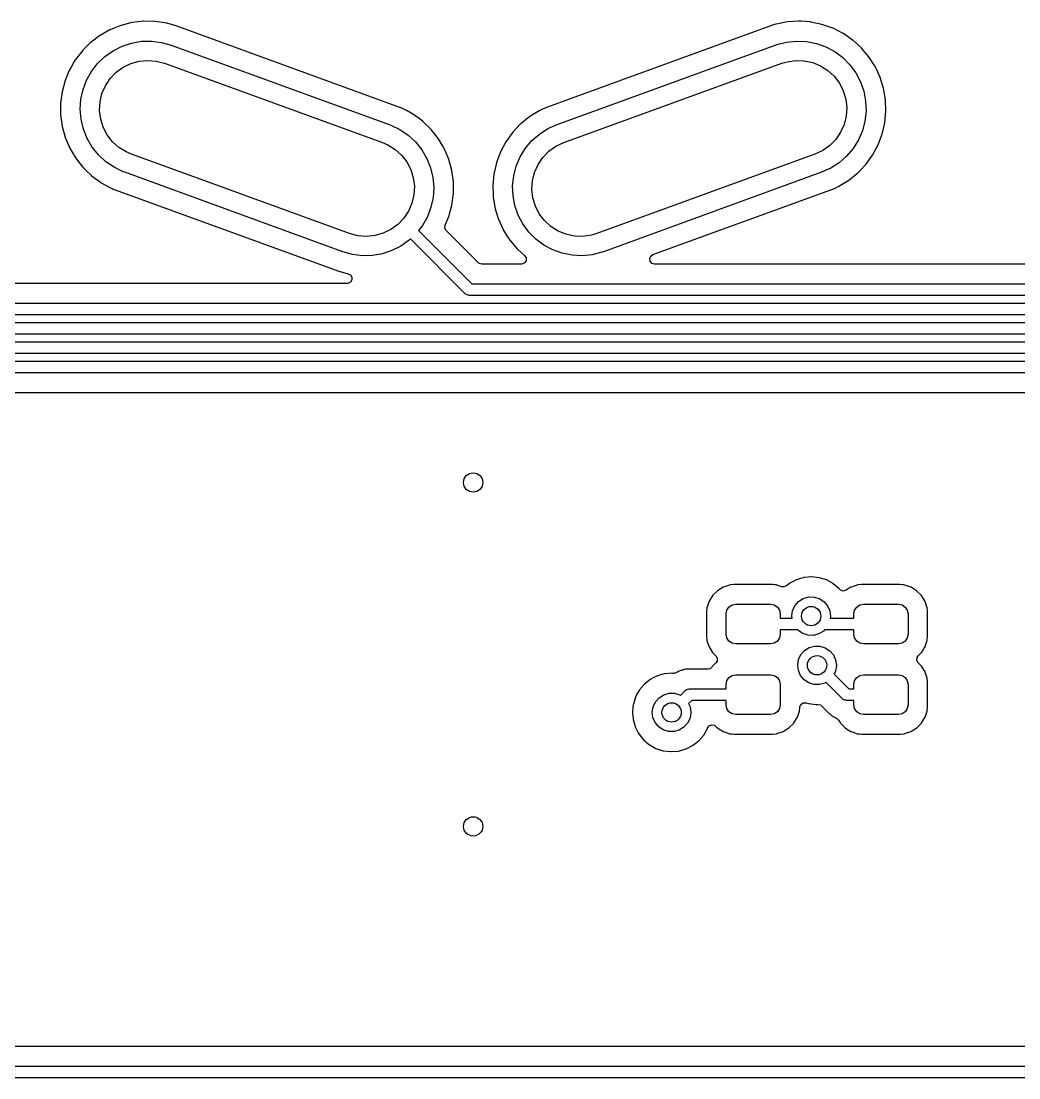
# Model space of a CAD drawing. Extents: x 14 to 417, y -165 to -100.
# Drawn here: x 115.32 to 141.11, y -162.71 to -135.39 of the extents above; entities that cross this region are included whole.
import ezdxf

# ---------------------------------------------------------------- set-up
doc = ezdxf.new("R2010")
doc.units = 0
doc.layers.add('BLACK', color=7, linetype='CONTINUOUS')

msp = doc.modelspace()

# ---------------------------------------------------------------- linework, layer by layer
at = {"layer": 'BLACK', "linetype": 'CONTINUOUS'}
for p, q in [((118.18, -135.433), (117.898, -135.504)), ((118.184, -135.432), (118.18, -135.433)), ((118.18, -135.433), (118.18, -135.433)), ((118.188, -135.431), (118.184, -135.432)), ((118.478, -135.398), (118.188, -135.431)), ((118.482, -135.397), (118.478, -135.398)), ((118.478, -135.398), (118.478, -135.398)), ((118.487, -135.397), (118.482, -135.397)), ((118.778, -135.402), (118.487, -135.397)), ((118.782, -135.402), (118.778, -135.402)), ((119.079, -135.447), (118.782, -135.402)), ((119.083, -135.448), (119.079, -135.447)), ((119.292, -135.509), (119.083, -135.448)), ((119.083, -135.448), (119.083, -135.448)), ((134.787, -135.483), (134.739, -135.498)), ((134.826, -135.471), (134.787, -135.483)), ((134.829, -135.469), (134.826, -135.471)), ((134.826, -135.471), (134.826, -135.471)), ((135.123, -135.412), (134.829, -135.469)), ((135.423, -135.394), (135.123, -135.412)), ((135.48, -135.399), (135.423, -135.394)), ((135.718, -135.416), (135.48, -135.399)), ((135.722, -135.416), (135.718, -135.416)), ((135.718, -135.416), (135.718, -135.416)), ((135.726, -135.417), (135.722, -135.416)), ((136.012, -135.477), (135.726, -135.417)), ((135.726, -135.417), (135.726, -135.417)), ((136.016, -135.478), (136.012, -135.477)), ((136.012, -135.477), (136.012, -135.477)), ((136.299, -135.577), (136.016, -135.478)), ((117.611, -135.619), (117.357, -135.762)), ((117.615, -135.617), (117.611, -135.619)), ((117.611, -135.619), (117.611, -135.619)), ((117.619, -135.615), (117.615, -135.617)), ((117.72, -135.575), (117.619, -135.615)), ((117.619, -135.615), (117.619, -135.615)), ((117.893, -135.505), (117.72, -135.575)), ((117.897, -135.504), (117.893, -135.505)), ((117.898, -135.504), (117.897, -135.504)), ((119.294, -135.51), (119.292, -135.509)), ((119.296, -135.51), (119.294, -135.51)), ((125.107, -137.625), (119.296, -135.51)), ((119.296, -135.51), (119.296, -135.51)), ((134.738, -135.498), (129.536, -137.392)), ((134.739, -135.498), (134.738, -135.498)), ((134.738, -135.498), (134.738, -135.498)), ((136.303, -135.579), (136.299, -135.577)), ((136.562, -135.712), (136.303, -135.579)), ((136.303, -135.579), (136.303, -135.579)), ((136.566, -135.714), (136.562, -135.712)), ((136.57, -135.716), (136.566, -135.714)), ((136.81, -135.882), (136.57, -135.716)), ((136.57, -135.716), (136.57, -135.716)), ((117.111, -135.947), (116.917, -136.139)), ((117.114, -135.944), (117.111, -135.947)), ((117.111, -135.947), (117.111, -135.947)), ((117.353, -135.764), (117.114, -135.944)), ((117.357, -135.762), (117.353, -135.764)), ((117.923, -136.041), (118.17, -135.96)), ((118.17, -135.96), (118.425, -135.916)), ((118.425, -135.916), (118.685, -135.91)), ((118.685, -135.91), (118.942, -135.943)), ((118.942, -135.943), (119.191, -136.013)), ((119.191, -136.013), (124.83, -138.066)), ((129.17, -138.066), (134.809, -136.013)), ((134.809, -136.013), (134.852, -135.998)), ((134.852, -135.998), (135.103, -135.935)), ((135.103, -135.935), (135.361, -135.909)), ((135.361, -135.909), (135.62, -135.921)), ((135.62, -135.921), (135.875, -135.972)), ((135.875, -135.972), (136.119, -136.059)), ((136.813, -135.884), (136.81, -135.882)), ((136.81, -135.882), (136.81, -135.882)), ((137.035, -136.086), (136.813, -135.884)), ((116.898, -136.158), (116.719, -136.388)), ((116.9, -136.155), (116.898, -136.158)), ((116.898, -136.158), (116.898, -136.158)), ((116.917, -136.139), (116.9, -136.155)), ((117.48, -136.308), (117.692, -136.158)), ((117.692, -136.158), (117.923, -136.041)), ((136.119, -136.059), (136.347, -136.182)), ((136.347, -136.182), (136.555, -136.337)), ((137.038, -136.089), (137.035, -136.086)), ((137.129, -136.196), (137.038, -136.089)), ((137.038, -136.089), (137.038, -136.089)), ((137.229, -136.315), (137.129, -136.196)), ((116.689, -136.439), (116.605, -136.583)), ((116.716, -136.392), (116.689, -136.439)), ((116.719, -136.388), (116.716, -136.392)), ((117.134, -136.692), (117.292, -136.487)), ((117.292, -136.487), (117.48, -136.308)), ((117.949, -136.586), (118.149, -136.489)), ((118.149, -136.489), (118.363, -136.429)), ((118.363, -136.429), (118.584, -136.408)), ((118.584, -136.408), (118.806, -136.426)), ((118.806, -136.426), (119.02, -136.483)), ((119.02, -136.483), (124.659, -138.535)), ((129.341, -138.535), (134.98, -136.483)), ((134.98, -136.483), (135.117, -136.442)), ((135.117, -136.442), (135.337, -136.41)), ((135.337, -136.41), (135.559, -136.417)), ((135.559, -136.417), (135.777, -136.464)), ((135.777, -136.464), (135.982, -136.548)), ((135.982, -136.548), (136.17, -136.668)), ((136.555, -136.337), (136.738, -136.521)), ((136.738, -136.521), (136.891, -136.731)), ((137.231, -136.318), (137.229, -136.315)), ((137.388, -136.564), (137.231, -136.318)), ((137.391, -136.567), (137.388, -136.564)), ((137.388, -136.564), (137.388, -136.564)), ((137.432, -136.655), (137.391, -136.567)), ((116.531, -136.734), (116.45, -136.928)), ((116.564, -136.655), (116.531, -136.734)), ((116.565, -136.651), (116.564, -136.655)), ((116.564, -136.655), (116.564, -136.655)), ((116.605, -136.583), (116.565, -136.651)), ((117.007, -136.918), (117.134, -136.692)), ((117.616, -136.878), (117.77, -136.717)), ((117.77, -136.717), (117.949, -136.586)), ((136.17, -136.668), (136.333, -136.818)), ((136.333, -136.818), (136.467, -136.996)), ((136.891, -136.731), (137.012, -136.96)), ((137.516, -136.836), (137.432, -136.655)), ((137.517, -136.839), (137.516, -136.836)), ((137.516, -136.836), (137.516, -136.836)), ((137.519, -136.843), (137.517, -136.839)), ((137.547, -136.933), (137.519, -136.843)), ((137.519, -136.843), (137.519, -136.843)), ((116.45, -136.928), (116.372, -137.218)), ((116.915, -137.161), (117.007, -136.918)), ((117.405, -137.268), (117.493, -137.063)), ((117.493, -137.063), (117.616, -136.878)), ((136.467, -136.996), (136.568, -137.194)), ((137.012, -136.96), (137.097, -137.205)), ((137.607, -137.126), (137.547, -136.933)), ((137.658, -137.421), (137.607, -137.126)), ((116.372, -137.218), (116.334, -137.516)), ((116.86, -137.414), (116.915, -137.161)), ((117.355, -137.484), (117.405, -137.268)), ((129.536, -137.392), (128.925, -137.614)), ((136.568, -137.194), (136.632, -137.407)), ((137.097, -137.205), (137.146, -137.46)), ((116.334, -137.516), (116.334, -137.614)), ((116.334, -137.614), (116.335, -137.807)), ((116.843, -137.673), (116.86, -137.414)), ((117.344, -137.706), (117.355, -137.484)), ((125.108, -137.626), (125.107, -137.625)), ((125.107, -137.625), (125.107, -137.625)), ((125.109, -137.626), (125.108, -137.626)), ((125.139, -137.639), (125.109, -137.626)), ((125.109, -137.626), (125.109, -137.626)), ((125.195, -137.662), (125.139, -137.639)), ((125.291, -137.715), (125.195, -137.662)), ((128.812, -137.664), (128.72, -137.704)), ((128.923, -137.615), (128.812, -137.664)), ((128.925, -137.614), (128.923, -137.615)), ((128.923, -137.615), (128.923, -137.615)), ((136.632, -137.407), (136.657, -137.627)), ((136.657, -137.627), (136.642, -137.849)), ((137.146, -137.46), (137.156, -137.719)), ((137.67, -137.721), (137.658, -137.421)), ((116.335, -137.807), (116.335, -137.816)), ((116.335, -137.816), (116.376, -138.113)), ((116.864, -137.932), (116.843, -137.673)), ((116.924, -138.184), (116.864, -137.932)), ((117.372, -137.926), (117.344, -137.706)), ((117.439, -138.138), (117.372, -137.926)), ((125.454, -137.805), (125.291, -137.715)), ((125.457, -137.807), (125.454, -137.805)), ((125.454, -137.805), (125.454, -137.805)), ((125.461, -137.81), (125.457, -137.807)), ((125.695, -137.984), (125.461, -137.81)), ((125.461, -137.81), (125.461, -137.81)), ((128.464, -137.86), (128.231, -138.049)), ((128.72, -137.704), (128.464, -137.86)), ((136.642, -137.849), (136.589, -138.065)), ((137.156, -137.719), (137.128, -137.977)), ((137.642, -138.02), (137.67, -137.721)), ((116.376, -138.113), (116.377, -138.117)), ((116.377, -138.117), (116.377, -138.117)), ((116.377, -138.117), (116.454, -138.397)), ((117.02, -138.425), (116.924, -138.184)), ((117.542, -138.335), (117.439, -138.138)), ((124.83, -138.066), (124.872, -138.082)), ((124.872, -138.082), (125.106, -138.195)), ((125.106, -138.195), (125.32, -138.34)), ((125.698, -137.986), (125.695, -137.984)), ((125.695, -137.984), (125.695, -137.984)), ((125.701, -137.989), (125.698, -137.986)), ((125.728, -138.016), (125.701, -137.989)), ((125.701, -137.989), (125.701, -137.989)), ((125.913, -138.195), (125.728, -138.016)), ((125.916, -138.199), (125.913, -138.195)), ((125.984, -138.285), (125.916, -138.199)), ((125.916, -138.199), (125.916, -138.199)), ((128.228, -138.052), (128.028, -138.264)), ((128.231, -138.049), (128.228, -138.052)), ((128.228, -138.052), (128.228, -138.052)), ((128.716, -138.312), (128.934, -138.172)), ((128.934, -138.172), (129.17, -138.066)), ((136.589, -138.065), (136.498, -138.268)), ((137.128, -137.977), (137.062, -138.228)), ((137.574, -138.312), (137.642, -138.02)), ((116.454, -138.397), (116.455, -138.402)), ((116.455, -138.402), (116.457, -138.406)), ((116.457, -138.406), (116.457, -138.406)), ((116.457, -138.406), (116.487, -138.477)), ((116.487, -138.477), (116.573, -138.679)), ((117.151, -138.649), (117.02, -138.425)), ((117.679, -138.51), (117.542, -138.335)), ((125.32, -138.34), (125.511, -138.517)), ((126.099, -138.431), (125.984, -138.285)), ((126.101, -138.435), (126.099, -138.431)), ((126.217, -138.63), (126.101, -138.435)), ((126.101, -138.435), (126.101, -138.435)), ((128.025, -138.267), (127.849, -138.511)), ((128.028, -138.264), (128.025, -138.267)), ((128.353, -138.681), (128.521, -138.483)), ((128.521, -138.483), (128.716, -138.312)), ((136.373, -138.451), (136.217, -138.61)), ((136.498, -138.268), (136.373, -138.451)), ((136.959, -138.466), (136.823, -138.687)), ((137.062, -138.228), (136.959, -138.466)), ((137.47, -138.588), (137.567, -138.332)), ((137.567, -138.332), (137.574, -138.312)), ((116.573, -138.679), (116.575, -138.682)), ((116.575, -138.682), (116.575, -138.682)), ((116.575, -138.682), (116.632, -138.779)), ((117.313, -138.851), (117.151, -138.649)), ((117.844, -138.659), (117.679, -138.51)), ((118.033, -138.776), (117.844, -138.659)), ((124.659, -138.535), (124.791, -138.592)), ((124.791, -138.592), (124.98, -138.709)), ((124.98, -138.709), (125.145, -138.858)), ((125.511, -138.517), (125.673, -138.719)), ((125.673, -138.719), (125.804, -138.943)), ((126.251, -138.689), (126.217, -138.63)), ((126.369, -138.966), (126.251, -138.689)), ((127.849, -138.511), (127.708, -138.775)), ((128.217, -138.902), (128.353, -138.681)), ((128.803, -138.917), (128.959, -138.758)), ((128.959, -138.758), (129.14, -138.63)), ((129.14, -138.63), (129.341, -138.535)), ((136.036, -138.738), (135.835, -138.833)), ((136.217, -138.61), (136.036, -138.738)), ((136.823, -138.687), (136.655, -138.885)), ((137.327, -138.857), (137.468, -138.593)), ((137.468, -138.593), (137.47, -138.588)), ((116.632, -138.779), (116.725, -138.937)), ((116.725, -138.937), (116.771, -138.995)), ((116.771, -138.995), (116.908, -139.169)), ((117.504, -139.028), (117.313, -138.851)), ((117.718, -139.173), (117.504, -139.028)), ((118.165, -138.833), (118.033, -138.776)), ((123.804, -140.885), (118.165, -138.833)), ((125.145, -138.858), (125.282, -139.033)), ((125.282, -139.033), (125.385, -139.23)), ((125.804, -138.943), (125.9, -139.184)), ((126.37, -138.97), (126.369, -138.966)), ((126.447, -139.251), (126.37, -138.97)), ((126.37, -138.97), (126.37, -138.97)), ((127.675, -138.861), (127.602, -139.056)), ((127.706, -138.779), (127.675, -138.861)), ((127.708, -138.775), (127.706, -138.779)), ((127.706, -138.779), (127.706, -138.779)), ((128.114, -139.14), (128.217, -138.902)), ((128.678, -139.1), (128.803, -138.917)), ((135.835, -138.833), (130.196, -140.885)), ((136.655, -138.885), (136.46, -139.056)), ((137.151, -139.101), (137.327, -138.857)), ((116.908, -139.169), (116.908, -139.169)), ((116.908, -139.169), (116.911, -139.173)), ((116.911, -139.173), (116.997, -139.256)), ((116.997, -139.256), (117.123, -139.379)), ((117.952, -139.286), (117.718, -139.173)), ((117.994, -139.302), (117.952, -139.286)), ((123.633, -141.355), (117.994, -139.302)), ((125.385, -139.23), (125.452, -139.442)), ((125.9, -139.184), (125.96, -139.436)), ((126.448, -139.255), (126.447, -139.251)), ((126.447, -139.251), (126.447, -139.251)), ((126.489, -139.552), (126.448, -139.255)), ((127.602, -139.056), (127.534, -139.348)), ((128.048, -139.391), (128.114, -139.14)), ((128.534, -139.519), (128.587, -139.303)), ((128.587, -139.303), (128.678, -139.1)), ((136.006, -139.302), (130.367, -141.355)), ((136.242, -139.196), (136.006, -139.302)), ((136.46, -139.056), (136.242, -139.196)), ((136.945, -139.319), (136.998, -139.263)), ((136.998, -139.263), (137.148, -139.104)), ((137.148, -139.104), (137.151, -139.101)), ((137.148, -139.104), (137.148, -139.104)), ((117.123, -139.379), (117.123, -139.379)), ((117.123, -139.379), (117.126, -139.382)), ((117.126, -139.382), (117.129, -139.384)), ((117.129, -139.384), (117.129, -139.384)), ((117.129, -139.384), (117.363, -139.558)), ((117.363, -139.558), (117.363, -139.558)), ((117.363, -139.558), (117.367, -139.561)), ((117.367, -139.561), (117.37, -139.563)), ((117.37, -139.563), (117.37, -139.563)), ((117.37, -139.563), (117.51, -139.64)), ((125.452, -139.442), (125.48, -139.662)), ((125.96, -139.436), (125.981, -139.695)), ((126.489, -139.556), (126.489, -139.552)), ((126.489, -139.651), (126.489, -139.556)), ((126.489, -139.556), (126.489, -139.556)), ((127.534, -139.348), (127.506, -139.647)), ((128.02, -139.649), (128.048, -139.391)), ((128.519, -139.741), (128.534, -139.519)), ((136.456, -139.664), (136.712, -139.508)), ((136.712, -139.508), (136.945, -139.319)), ((117.51, -139.64), (117.629, -139.706)), ((117.629, -139.706), (117.685, -139.729)), ((117.685, -139.729), (117.715, -139.742)), ((117.715, -139.742), (117.715, -139.742)), ((117.715, -139.742), (117.716, -139.742)), ((117.716, -139.742), (117.717, -139.743)), ((117.717, -139.743), (117.717, -139.743)), ((117.717, -139.743), (123.528, -141.858)), ((125.48, -139.662), (125.469, -139.884)), ((125.981, -139.695), (125.964, -139.954)), ((126.452, -140.15), (126.49, -139.852)), ((126.49, -139.852), (126.489, -139.651)), ((127.506, -139.647), (127.514, -139.848)), ((127.514, -139.848), (127.517, -139.938)), ((128.03, -139.908), (128.02, -139.649)), ((128.544, -139.961), (128.519, -139.741)), ((131.646, -141.43), (136.249, -139.755)), ((136.249, -139.755), (136.251, -139.754)), ((136.249, -139.755), (136.249, -139.755)), ((136.251, -139.754), (136.253, -139.753)), ((136.253, -139.753), (136.393, -139.691)), ((136.253, -139.753), (136.253, -139.753)), ((136.393, -139.691), (136.456, -139.664)), ((125.419, -140.1), (125.331, -140.305)), ((125.469, -139.884), (125.419, -140.1)), ((125.964, -139.954), (125.909, -140.207)), ((127.517, -139.938), (127.518, -139.947)), ((127.518, -139.947), (127.569, -140.242)), ((128.079, -140.163), (128.03, -139.908)), ((128.608, -140.174), (128.544, -139.961)), ((125.331, -140.305), (125.208, -140.49)), ((125.909, -140.207), (125.817, -140.45)), ((126.374, -140.44), (126.452, -140.15)), ((127.569, -140.242), (127.57, -140.246)), ((127.57, -140.246), (127.57, -140.246)), ((127.57, -140.246), (127.657, -140.525)), ((128.164, -140.408), (128.079, -140.163)), ((128.709, -140.372), (128.608, -140.174)), ((128.843, -140.55), (128.709, -140.372)), ((125.054, -140.651), (124.875, -140.782)), ((125.208, -140.49), (125.054, -140.651)), ((125.69, -140.676), (125.589, -140.807)), ((125.817, -140.45), (125.69, -140.676)), ((126.272, -140.743), (126.279, -140.668)), ((126.279, -140.668), (126.374, -140.44)), ((127.657, -140.525), (127.659, -140.529)), ((127.659, -140.529), (127.66, -140.532)), ((127.66, -140.532), (127.66, -140.532)), ((127.66, -140.532), (127.731, -140.685)), ((128.285, -140.637), (128.164, -140.408)), ((128.438, -140.847), (128.285, -140.637)), ((129.006, -140.7), (128.843, -140.55)), ((124.018, -140.942), (123.804, -140.885)), ((124.24, -140.96), (124.018, -140.942)), ((124.461, -140.939), (124.24, -140.96)), ((124.675, -140.879), (124.461, -140.939)), ((124.875, -140.782), (124.675, -140.879)), ((125.589, -140.807), (126.965, -142.183)), ((126.306, -140.805), (126.272, -140.743)), ((127.138, -141.638), (126.306, -140.805)), ((127.731, -140.685), (127.785, -140.801)), ((127.785, -140.801), (127.788, -140.804)), ((127.788, -140.804), (127.788, -140.804)), ((127.788, -140.804), (127.892, -140.967)), ((128.621, -141.031), (128.438, -140.847)), ((129.194, -140.82), (129.006, -140.7)), ((129.399, -140.904), (129.194, -140.82)), ((129.617, -140.951), (129.399, -140.904)), ((130.059, -140.926), (129.839, -140.958)), ((130.196, -140.885), (130.059, -140.926)), ((125.132, -141.21), (124.901, -141.327)), ((125.344, -141.06), (125.132, -141.21)), ((125.382, -141.024), (125.344, -141.06)), ((126.797, -142.439), (125.382, -141.024)), ((127.892, -140.967), (127.947, -141.053)), ((127.947, -141.053), (128.001, -141.117)), ((128.001, -141.117), (128.138, -141.279)), ((128.829, -141.186), (128.621, -141.031)), ((129.057, -141.309), (128.829, -141.186)), ((129.839, -140.958), (129.617, -140.951)), ((123.882, -141.425), (123.633, -141.355)), ((124.139, -141.458), (123.882, -141.425)), ((124.399, -141.452), (124.139, -141.458)), ((124.654, -141.408), (124.399, -141.452)), ((124.901, -141.327), (124.654, -141.408)), ((128.138, -141.279), (128.138, -141.279)), ((128.138, -141.279), (128.141, -141.282)), ((128.141, -141.282), (128.144, -141.285)), ((128.144, -141.285), (128.331, -141.455)), ((128.331, -141.455), (128.368, -141.516)), ((129.301, -141.396), (129.057, -141.309)), ((129.556, -141.447), (129.301, -141.396)), ((129.815, -141.459), (129.556, -141.447)), ((130.073, -141.433), (129.815, -141.459)), ((130.324, -141.37), (130.073, -141.433)), ((130.367, -141.355), (130.324, -141.37)), ((131.565, -141.531), (131.594, -141.466)), ((131.594, -141.466), (131.646, -141.43)), ((127.159, -141.655), (127.138, -141.638)), ((127.228, -141.675), (127.159, -141.655)), ((128.247, -141.675), (127.228, -141.675)), ((128.262, -141.674), (128.247, -141.675)), ((128.327, -141.646), (128.262, -141.674)), ((128.367, -141.587), (128.327, -141.646)), ((128.368, -141.516), (128.367, -141.587)), ((131.575, -141.601), (131.565, -141.531)), ((131.621, -141.655), (131.575, -141.601)), ((131.689, -141.675), (131.621, -141.655)), ((147.711, -141.675), (131.689, -141.675)), ((123.528, -141.858), (123.528, -141.858)), ((123.528, -141.858), (123.53, -141.858)), ((123.53, -141.858), (123.532, -141.859)), ((123.532, -141.859), (123.532, -141.859)), ((123.532, -141.859), (123.741, -141.92)), ((123.741, -141.92), (123.741, -141.92)), ((123.741, -141.92), (123.745, -141.921)), ((123.745, -141.921), (123.749, -141.921)), ((123.749, -141.921), (123.749, -141.921)), ((123.749, -141.921), (123.758, -141.923)), ((123.758, -141.923), (123.763, -141.924)), ((123.763, -141.924), (123.827, -141.953)), ((123.827, -141.953), (123.865, -142.013)), ((123.865, -142.013), (123.865, -142.084)), ((123.744, -142.174), (104.838, -142.174)), ((123.761, -142.173), (123.744, -142.174)), ((123.826, -142.144), (123.761, -142.173)), ((123.865, -142.084), (123.826, -142.144)), ((126.965, -142.183), (167.505, -142.183)), ((126.814, -142.449), (126.797, -142.439)), ((126.828, -142.463), (126.814, -142.449)), ((126.847, -142.468), (126.828, -142.463)), ((126.864, -142.478), (126.847, -142.468)), ((126.884, -142.478), (126.864, -142.478)), ((126.903, -142.483), (126.884, -142.478)), ((167.442, -142.483), (126.903, -142.483)), ((102.001, -142.683), (166.709, -142.683)), ((166.646, -142.983), (101.939, -142.983)), ((76.7192, -143.182), (165.913, -143.182)), ((51.8187, -143.682), (165.142, -143.682)), ((165.851, -143.482), (76.6571, -143.482)), ((26.9182, -144.181), (164.397, -144.181)), ((165.08, -143.982), (51.7566, -143.982)), ((164.335, -144.481), (26.8561, -144.481)), ((26.8931, -144.99), (144.051, -144.99)), ((133.735, -149.959), (133.64, -149.969)), ((133.739, -149.958), (133.735, -149.959)), ((133.735, -149.959), (133.735, -149.959)), ((134.739, -149.958), (133.739, -149.958)), ((134.794, -149.964), (134.739, -149.958)), ((134.837, -149.969), (134.794, -149.964)), ((135.178, -149.93), (135.1, -149.993)), ((135.183, -149.926), (135.178, -149.93)), ((135.178, -149.93), (135.178, -149.93)), ((135.289, -149.871), (135.183, -149.926)), ((135.353, -149.838), (135.289, -149.871)), ((135.358, -149.835), (135.353, -149.838)), ((135.353, -149.838), (135.353, -149.838)), ((135.46, -149.805), (135.358, -149.835)), ((135.542, -149.781), (135.46, -149.805)), ((135.548, -149.779), (135.542, -149.781)), ((135.542, -149.781), (135.542, -149.781)), ((135.554, -149.778), (135.548, -149.779)), ((135.662, -149.769), (135.554, -149.778)), ((135.554, -149.778), (135.554, -149.778)), ((135.745, -149.761), (135.662, -149.769)), ((135.751, -149.762), (135.745, -149.761)), ((135.935, -149.781), (135.751, -149.762)), ((135.751, -149.762), (135.751, -149.762)), ((135.941, -149.782), (135.935, -149.781)), ((135.935, -149.781), (135.935, -149.781)), ((136.13, -149.84), (135.941, -149.782)), ((136.304, -149.934), (136.13, -149.84)), ((136.309, -149.938), (136.304, -149.934)), ((136.452, -150.056), (136.309, -149.938)), ((136.309, -149.938), (136.309, -149.938)), ((137.037, -149.959), (136.942, -149.969)), ((137.041, -149.958), (137.037, -149.959)), ((137.037, -149.959), (137.037, -149.959)), ((138.041, -149.958), (137.041, -149.958)), ((138.096, -149.964), (138.041, -149.958)), ((138.139, -149.969), (138.096, -149.964)), ((133.315, -150.119), (133.19, -150.244)), ((133.465, -150.025), (133.315, -150.119)), ((133.497, -150.015), (133.465, -150.025)), ((133.626, -149.972), (133.497, -150.015)), ((133.633, -149.969), (133.626, -149.972)), ((133.626, -149.972), (133.626, -149.972)), ((133.64, -149.969), (133.633, -149.969)), ((133.64, -149.969), (133.64, -149.969)), ((134.844, -149.969), (134.837, -149.969)), ((134.837, -149.969), (134.837, -149.969)), ((134.85, -149.971), (134.844, -149.969)), ((134.981, -150.015), (134.85, -149.971)), ((134.85, -149.971), (134.85, -149.971)), ((135.034, -150.02), (134.981, -150.015)), ((135.1, -149.993), (135.034, -150.02)), ((136.457, -150.06), (136.452, -150.056)), ((136.461, -150.065), (136.457, -150.06)), ((136.472, -150.079), (136.461, -150.065)), ((136.461, -150.065), (136.461, -150.065)), ((136.5, -150.104), (136.472, -150.079)), ((136.567, -150.125), (136.5, -150.104)), ((136.636, -150.107), (136.567, -150.125)), ((136.639, -150.105), (136.636, -150.107)), ((136.719, -150.055), (136.639, -150.105)), ((136.761, -150.029), (136.719, -150.055)), ((136.767, -150.025), (136.761, -150.029)), ((136.761, -150.029), (136.761, -150.029)), ((136.799, -150.015), (136.767, -150.025)), ((136.928, -149.972), (136.799, -150.015)), ((136.935, -149.969), (136.928, -149.972)), ((136.928, -149.972), (136.928, -149.972)), ((136.942, -149.969), (136.935, -149.969)), ((136.942, -149.969), (136.942, -149.969)), ((138.146, -149.969), (138.139, -149.969)), ((138.139, -149.969), (138.139, -149.969)), ((138.152, -149.971), (138.146, -149.969)), ((138.218, -149.993), (138.152, -149.971)), ((138.152, -149.971), (138.152, -149.971)), ((138.314, -150.025), (138.218, -149.993)), ((138.32, -150.029), (138.314, -150.025)), ((138.453, -150.111), (138.32, -150.029)), ((138.32, -150.029), (138.32, -150.029)), ((138.464, -150.118), (138.453, -150.111)), ((138.589, -150.243), (138.464, -150.118)), ((133.077, -150.454), (133.055, -150.52)), ((133.097, -150.394), (133.077, -150.454)), ((133.112, -150.37), (133.097, -150.394)), ((133.186, -150.25), (133.112, -150.37)), ((133.19, -150.244), (133.186, -150.25)), ((133.186, -150.25), (133.186, -150.25)), ((133.612, -150.54), (133.693, -150.486)), ((133.693, -150.486), (133.789, -150.467)), ((133.789, -150.467), (134.689, -150.467)), ((134.689, -150.467), (134.785, -150.486)), ((134.785, -150.486), (134.866, -150.54)), ((135.259, -150.628), (135.32, -150.5)), ((135.32, -150.5), (135.414, -150.394)), ((135.414, -150.394), (135.533, -150.318)), ((135.533, -150.318), (135.67, -150.279)), ((135.67, -150.279), (135.812, -150.28)), ((135.812, -150.28), (135.947, -150.321)), ((135.947, -150.321), (136.066, -150.398)), ((136.066, -150.398), (136.159, -150.505)), ((136.159, -150.505), (136.218, -150.634)), ((136.914, -150.54), (136.995, -150.486)), ((136.995, -150.486), (137.091, -150.467)), ((137.091, -150.467), (137.991, -150.467)), ((137.991, -150.467), (138.087, -150.486)), ((138.087, -150.486), (138.168, -150.54)), ((138.683, -150.393), (138.589, -150.243)), ((138.685, -150.4), (138.683, -150.393)), ((138.722, -150.51), (138.685, -150.4)), ((138.739, -150.561), (138.722, -150.51)), ((133.041, -150.562), (133.03, -150.667)), ((133.03, -150.667), (133.03, -151.292)), ((133.055, -150.52), (133.041, -150.562)), ((133.539, -150.717), (133.558, -150.621)), ((133.539, -151.242), (133.539, -150.717)), ((133.558, -150.621), (133.612, -150.54)), ((134.866, -150.54), (134.92, -150.621)), ((134.92, -150.621), (134.939, -150.717)), ((134.939, -150.717), (134.939, -150.829)), ((135.238, -150.768), (135.259, -150.628)), ((135.246, -150.829), (135.238, -150.768)), ((136.218, -150.634), (136.238, -150.774)), ((136.238, -150.774), (136.237, -150.787)), ((136.841, -150.717), (136.86, -150.621)), ((136.841, -150.829), (136.841, -150.717)), ((136.86, -150.621), (136.914, -150.54)), ((138.168, -150.54), (138.222, -150.621)), ((138.222, -150.621), (138.241, -150.717)), ((138.241, -150.717), (138.241, -151.242)), ((138.739, -150.568), (138.739, -150.561)), ((138.745, -150.624), (138.739, -150.568)), ((138.739, -150.568), (138.739, -150.568)), ((138.749, -150.667), (138.745, -150.624)), ((138.749, -151.292), (138.749, -150.667)), ((134.939, -150.829), (135.246, -150.829)), ((136.237, -150.787), (136.23, -150.829)), ((136.23, -150.829), (136.841, -150.829)), ((133.03, -151.292), (133.031, -151.296)), ((133.031, -151.296), (133.031, -151.296)), ((133.031, -151.296), (133.039, -151.379)), ((133.558, -151.338), (133.539, -151.242)), ((134.939, -151.242), (134.92, -151.338)), ((135.39, -151.13), (134.939, -151.13)), ((134.939, -151.13), (134.939, -151.242)), ((135.404, -151.147), (135.39, -151.13)), ((135.522, -151.226), (135.404, -151.147)), ((135.658, -151.268), (135.522, -151.226)), ((135.799, -151.271), (135.658, -151.268)), ((135.936, -151.233), (135.799, -151.271)), ((136.057, -151.159), (135.936, -151.233)), ((136.084, -151.13), (136.057, -151.159)), ((136.841, -151.13), (136.084, -151.13)), ((136.841, -151.242), (136.841, -151.13)), ((136.86, -151.338), (136.841, -151.242)), ((138.241, -151.242), (138.222, -151.338)), ((138.739, -151.397), (138.749, -151.292)), ((133.039, -151.379), (133.041, -151.398)), ((133.041, -151.398), (133.044, -151.405)), ((133.044, -151.405), (133.044, -151.405)), ((133.044, -151.405), (133.069, -151.481)), ((133.069, -151.481), (133.097, -151.566)), ((133.097, -151.566), (133.191, -151.716)), ((133.612, -151.419), (133.558, -151.338)), ((133.693, -151.473), (133.612, -151.419)), ((133.789, -151.492), (133.693, -151.473)), ((134.689, -151.492), (133.789, -151.492)), ((134.785, -151.473), (134.689, -151.492)), ((134.866, -151.419), (134.785, -151.473)), ((134.92, -151.338), (134.866, -151.419)), ((135.566, -151.664), (135.686, -151.588)), ((135.686, -151.588), (135.822, -151.549)), ((135.822, -151.549), (135.964, -151.55)), ((135.964, -151.55), (136.1, -151.591)), ((136.1, -151.591), (136.219, -151.668)), ((136.914, -151.419), (136.86, -151.338)), ((136.995, -151.473), (136.914, -151.419)), ((137.091, -151.492), (136.995, -151.473)), ((137.991, -151.492), (137.091, -151.492)), ((138.087, -151.473), (137.991, -151.492)), ((138.168, -151.419), (138.087, -151.473)), ((138.222, -151.338), (138.168, -151.419)), ((138.614, -151.676), (138.679, -151.571)), ((138.679, -151.571), (138.683, -151.565)), ((138.679, -151.571), (138.679, -151.571)), ((138.683, -151.565), (138.713, -151.476)), ((138.713, -151.476), (138.737, -151.403)), ((138.737, -151.403), (138.739, -151.397)), ((138.737, -151.403), (138.737, -151.403)), ((133.191, -151.716), (133.271, -151.797)), ((133.271, -151.797), (133.277, -151.803)), ((133.277, -151.803), (133.311, -151.865)), ((133.311, -151.865), (133.306, -151.936)), ((135.412, -151.898), (135.472, -151.77)), ((135.472, -151.77), (135.566, -151.664)), ((136.219, -151.668), (136.311, -151.775)), ((136.311, -151.775), (136.37, -151.904)), ((138.469, -151.919), (138.474, -151.848)), ((138.474, -151.848), (138.503, -151.803)), ((138.503, -151.803), (138.585, -151.72)), ((138.585, -151.72), (138.59, -151.715)), ((138.59, -151.715), (138.614, -151.676)), ((132.486, -152.149), (132.465, -152.155)), ((132.532, -152.147), (132.486, -152.149)), ((132.544, -152.147), (132.532, -152.147)), ((132.548, -152.146), (132.544, -152.147)), ((132.578, -152.146), (132.548, -152.146)), ((132.582, -152.146), (132.578, -152.146)), ((132.597, -152.145), (132.582, -152.146)), ((132.652, -152.144), (132.597, -152.145)), ((132.66, -152.145), (132.652, -152.144)), ((132.672, -152.146), (132.66, -152.145)), ((132.66, -152.145), (132.66, -152.145)), ((133.072, -152.146), (132.672, -152.146)), ((133.126, -152.134), (133.072, -152.146)), ((133.179, -152.086), (133.126, -152.134)), ((133.19, -152.069), (133.179, -152.086)), ((133.216, -152.042), (133.19, -152.069)), ((133.277, -151.981), (133.216, -152.042)), ((133.306, -151.936), (133.277, -151.981)), ((135.39, -152.038), (135.412, -151.898)), ((135.408, -152.179), (135.39, -152.038)), ((136.39, -152.057), (136.366, -152.196)), ((136.37, -151.904), (136.39, -152.044)), ((136.39, -152.044), (136.39, -152.057)), ((138.503, -151.981), (138.469, -151.919)), ((138.589, -152.068), (138.503, -151.981)), ((138.683, -152.218), (138.589, -152.068)), ((131.576, -152.416), (131.422, -152.54)), ((131.674, -152.365), (131.576, -152.416)), ((131.746, -152.327), (131.674, -152.365)), ((131.751, -152.324), (131.746, -152.327)), ((131.746, -152.327), (131.746, -152.327)), ((131.845, -152.296), (131.751, -152.324)), ((131.935, -152.27), (131.845, -152.296)), ((131.941, -152.268), (131.935, -152.27)), ((131.935, -152.27), (131.935, -152.27)), ((131.947, -152.268), (131.941, -152.268)), ((132.055, -152.258), (131.947, -152.268)), ((131.947, -152.268), (131.947, -152.268)), ((132.138, -152.25), (132.055, -152.258)), ((132.144, -152.251), (132.138, -152.25)), ((132.172, -152.254), (132.144, -152.251)), ((132.144, -152.251), (132.144, -152.251)), ((132.193, -152.254), (132.172, -152.254)), ((132.26, -152.231), (132.193, -152.254)), ((132.264, -152.228), (132.26, -152.231)), ((132.27, -152.223), (132.264, -152.228)), ((132.264, -152.228), (132.264, -152.228)), ((132.29, -152.215), (132.27, -152.223)), ((132.308, -152.206), (132.29, -152.215)), ((132.319, -152.199), (132.308, -152.206)), ((132.326, -152.195), (132.319, -152.199)), ((132.371, -152.182), (132.326, -152.195)), ((132.382, -152.179), (132.371, -152.182)), ((132.417, -152.165), (132.382, -152.179)), ((132.425, -152.162), (132.417, -152.165)), ((132.417, -152.165), (132.417, -152.165)), ((132.433, -152.161), (132.425, -152.162)), ((132.439, -152.16), (132.433, -152.161)), ((132.433, -152.161), (132.433, -152.161)), ((132.446, -152.159), (132.439, -152.16)), ((132.465, -152.155), (132.446, -152.159)), ((133.558, -152.446), (133.612, -152.365)), ((133.612, -152.365), (133.693, -152.311)), ((133.693, -152.311), (133.789, -152.292)), ((133.789, -152.292), (134.689, -152.292)), ((134.689, -152.292), (134.785, -152.311)), ((134.785, -152.311), (134.866, -152.365)), ((134.866, -152.365), (134.92, -152.446)), ((135.466, -152.309), (135.408, -152.179)), ((135.557, -152.417), (135.466, -152.309)), ((135.675, -152.496), (135.557, -152.417)), ((136.366, -152.196), (136.33, -152.272)), ((136.33, -152.272), (136.712, -152.654)), ((136.86, -152.446), (136.914, -152.365)), ((136.914, -152.365), (136.995, -152.311)), ((136.995, -152.311), (137.091, -152.292)), ((137.091, -152.292), (137.991, -152.292)), ((137.991, -152.292), (138.087, -152.311)), ((138.087, -152.311), (138.168, -152.365)), ((138.168, -152.365), (138.222, -152.446)), ((138.685, -152.225), (138.683, -152.218)), ((138.736, -152.378), (138.685, -152.225)), ((138.739, -152.386), (138.736, -152.378)), ((138.739, -152.393), (138.739, -152.386)), ((138.748, -152.477), (138.739, -152.393)), ((138.739, -152.393), (138.739, -152.393)), ((131.292, -152.696), (131.252, -152.769)), ((131.295, -152.691), (131.292, -152.696)), ((131.292, -152.696), (131.292, -152.696)), ((131.422, -152.54), (131.295, -152.691)), ((132.484, -152.698), (132.501, -152.689)), ((132.501, -152.689), (132.515, -152.675)), ((132.515, -152.675), (132.534, -152.669)), ((132.534, -152.669), (132.551, -152.66)), ((132.551, -152.66), (132.571, -152.66)), ((132.571, -152.66), (132.59, -152.654)), ((132.59, -152.654), (133.539, -152.654)), ((133.539, -152.542), (133.558, -152.446)), ((133.539, -152.654), (133.539, -152.542)), ((134.92, -152.446), (134.939, -152.542)), ((134.939, -152.542), (134.939, -153.067)), ((135.81, -152.538), (135.675, -152.496)), ((135.952, -152.541), (135.81, -152.538)), ((136.089, -152.503), (135.952, -152.541)), ((136.118, -152.485), (136.089, -152.503)), ((136.544, -152.911), (136.118, -152.485)), ((136.712, -152.654), (136.841, -152.654)), ((136.841, -152.542), (136.86, -152.446)), ((136.841, -152.654), (136.841, -152.542)), ((138.222, -152.446), (138.241, -152.542)), ((138.241, -152.542), (138.241, -153.067)), ((138.749, -152.492), (138.748, -152.477)), ((138.749, -153.117), (138.749, -152.492)), ((131.198, -152.87), (131.141, -153.047)), ((131.199, -152.864), (131.198, -152.87)), ((131.198, -152.87), (131.198, -152.87)), ((131.252, -152.769), (131.199, -152.864)), ((131.713, -152.989), (131.807, -152.883)), ((131.807, -152.883), (131.927, -152.807)), ((131.927, -152.807), (132.063, -152.768)), ((132.063, -152.768), (132.205, -152.769)), ((132.205, -152.769), (132.341, -152.81)), ((132.341, -152.81), (132.36, -152.822)), ((132.36, -152.822), (132.484, -152.698)), ((132.652, -152.954), (132.571, -153.036)), ((133.539, -152.954), (132.652, -152.954)), ((133.539, -153.067), (133.539, -152.954)), ((136.561, -152.92), (136.544, -152.911)), ((136.575, -152.934), (136.561, -152.92)), ((136.594, -152.94), (136.575, -152.934)), ((136.611, -152.949), (136.594, -152.94)), ((136.631, -152.949), (136.611, -152.949)), ((136.65, -152.954), (136.631, -152.949)), ((136.841, -152.954), (136.65, -152.954)), ((136.841, -153.067), (136.841, -152.954)), ((131.13, -153.139), (131.118, -153.241)), ((131.118, -153.241), (131.118, -153.249)), ((131.14, -153.053), (131.13, -153.139)), ((131.141, -153.047), (131.14, -153.053)), ((131.631, -153.257), (131.653, -153.117)), ((131.653, -153.117), (131.713, -152.989)), ((132.571, -153.036), (132.611, -153.123)), ((132.611, -153.123), (132.631, -153.264)), ((133.558, -153.163), (133.539, -153.067)), ((133.612, -153.244), (133.558, -153.163)), ((134.92, -153.163), (134.866, -153.244)), ((134.939, -153.067), (134.92, -153.163)), ((135.418, -153.28), (135.435, -153.228)), ((135.435, -153.228), (135.437, -153.222)), ((135.435, -153.228), (135.435, -153.228)), ((135.437, -153.222), (135.445, -153.146)), ((135.445, -153.146), (135.447, -153.121)), ((135.447, -153.121), (135.474, -153.056)), ((135.474, -153.056), (135.532, -153.015)), ((135.532, -153.015), (135.603, -153.012)), ((135.603, -153.012), (135.611, -153.014)), ((135.611, -153.014), (135.672, -153.034)), ((135.672, -153.034), (135.869, -153.058)), ((135.869, -153.058), (135.875, -153.057)), ((135.875, -153.057), (135.886, -153.056)), ((135.875, -153.057), (135.875, -153.057)), ((135.886, -153.056), (135.907, -153.055)), ((135.907, -153.055), (135.976, -153.069)), ((135.976, -153.069), (136.006, -153.091)), ((136.006, -153.091), (136.126, -153.212)), ((136.126, -153.212), (136.134, -153.221)), ((136.134, -153.221), (136.139, -153.228)), ((136.139, -153.228), (136.144, -153.233)), ((136.144, -153.233), (136.144, -153.233)), ((136.144, -153.233), (136.19, -153.276)), ((136.86, -153.163), (136.841, -153.067)), ((136.914, -153.244), (136.86, -153.163)), ((138.222, -153.163), (138.168, -153.244)), ((138.241, -153.067), (138.222, -153.163)), ((138.72, -153.28), (138.737, -153.228)), ((138.737, -153.228), (138.739, -153.222)), ((138.737, -153.228), (138.737, -153.228)), ((138.739, -153.222), (138.749, -153.117)), ((131.118, -153.249), (131.121, -153.286)), ((131.121, -153.286), (131.133, -153.428)), ((131.133, -153.428), (131.134, -153.447)), ((131.134, -153.447), (131.15, -153.503)), ((131.15, -153.503), (131.187, -153.63)), ((131.649, -153.398), (131.631, -153.257)), ((131.706, -153.528), (131.649, -153.398)), ((132.607, -153.416), (132.545, -153.543)), ((132.631, -153.276), (132.607, -153.416)), ((132.631, -153.264), (132.631, -153.276)), ((133.693, -153.298), (133.612, -153.244)), ((133.789, -153.317), (133.693, -153.298)), ((134.689, -153.317), (133.789, -153.317)), ((134.785, -153.298), (134.689, -153.317)), ((134.866, -153.244), (134.785, -153.298)), ((135.292, -153.534), (135.377, -153.396)), ((135.377, -153.396), (135.381, -153.39)), ((135.377, -153.396), (135.377, -153.396)), ((135.381, -153.39), (135.418, -153.28)), ((136.19, -153.276), (136.193, -153.279)), ((136.193, -153.279), (136.214, -153.299)), ((136.214, -153.299), (136.217, -153.302)), ((136.217, -153.302), (136.226, -153.31)), ((136.226, -153.31), (136.26, -153.341)), ((136.26, -153.341), (136.267, -153.345)), ((136.267, -153.345), (136.267, -153.345)), ((136.267, -153.345), (136.279, -153.352)), ((136.279, -153.352), (136.295, -153.363)), ((136.295, -153.363), (136.302, -153.368)), ((136.302, -153.368), (136.312, -153.376)), ((136.312, -153.376), (136.32, -153.379)), ((136.32, -153.379), (136.32, -153.379)), ((136.32, -153.379), (136.355, -153.394)), ((136.355, -153.394), (136.365, -153.399)), ((136.365, -153.399), (136.396, -153.416)), ((136.396, -153.416), (136.442, -153.46)), ((136.442, -153.46), (136.484, -153.528)), ((136.995, -153.298), (136.914, -153.244)), ((137.091, -153.317), (136.995, -153.298)), ((137.991, -153.317), (137.091, -153.317)), ((138.087, -153.298), (137.991, -153.317)), ((138.168, -153.244), (138.087, -153.298)), ((138.594, -153.534), (138.679, -153.396)), ((138.679, -153.396), (138.683, -153.39)), ((138.679, -153.396), (138.679, -153.396)), ((138.683, -153.39), (138.72, -153.28)), ((131.187, -153.63), (131.189, -153.637)), ((131.189, -153.637), (131.214, -153.686)), ((131.214, -153.686), (131.266, -153.787)), ((131.266, -153.787), (131.279, -153.813)), ((131.798, -153.636), (131.706, -153.528)), ((131.916, -153.715), (131.798, -153.636)), ((132.051, -153.757), (131.916, -153.715)), ((132.193, -153.76), (132.051, -153.757)), ((132.329, -153.722), (132.193, -153.76)), ((132.45, -153.648), (132.329, -153.722)), ((132.545, -153.543), (132.45, -153.648)), ((132.959, -153.848), (133.057, -153.676)), ((133.057, -153.676), (133.059, -153.668)), ((133.059, -153.668), (133.06, -153.667)), ((133.06, -153.667), (133.061, -153.664)), ((133.061, -153.664), (133.062, -153.665)), ((133.062, -153.665), (133.1, -153.61)), ((133.1, -153.61), (133.165, -153.582)), ((133.165, -153.582), (133.235, -153.595)), ((133.235, -153.595), (133.268, -153.618)), ((133.268, -153.618), (133.291, -153.642)), ((133.291, -153.642), (133.316, -153.666)), ((133.316, -153.666), (133.322, -153.67)), ((133.322, -153.67), (133.322, -153.67)), ((133.322, -153.67), (133.459, -153.755)), ((133.459, -153.755), (133.466, -153.759)), ((133.466, -153.759), (133.546, -153.785)), ((133.546, -153.785), (133.628, -153.813)), ((134.852, -153.812), (134.988, -153.767)), ((134.988, -153.767), (135.013, -153.759)), ((135.013, -153.759), (135.163, -153.665)), ((135.163, -153.665), (135.288, -153.54)), ((135.288, -153.54), (135.292, -153.534)), ((136.484, -153.528), (136.493, -153.541)), ((136.493, -153.541), (136.618, -153.666)), ((136.618, -153.666), (136.624, -153.67)), ((136.624, -153.67), (136.624, -153.67)), ((136.624, -153.67), (136.761, -153.755)), ((136.761, -153.755), (136.768, -153.759)), ((136.768, -153.759), (136.848, -153.785)), ((136.848, -153.785), (136.93, -153.813)), ((138.154, -153.812), (138.29, -153.767)), ((138.29, -153.767), (138.315, -153.759)), ((138.315, -153.759), (138.465, -153.665)), ((138.465, -153.665), (138.59, -153.54)), ((138.59, -153.54), (138.594, -153.534)), ((131.279, -153.813), (131.402, -153.968)), ((131.402, -153.968), (131.407, -153.972)), ((131.407, -153.972), (131.407, -153.972)), ((131.407, -153.972), (131.528, -154.075)), ((132.674, -154.119), (132.807, -154.015)), ((132.807, -154.015), (132.825, -154.001)), ((132.825, -154.001), (132.83, -153.997)), ((132.83, -153.997), (132.959, -153.848)), ((133.628, -153.813), (133.628, -153.813)), ((133.628, -153.813), (133.634, -153.815)), ((133.634, -153.815), (133.641, -153.815)), ((133.641, -153.815), (133.641, -153.815)), ((133.641, -153.815), (133.684, -153.82)), ((133.684, -153.82), (133.739, -153.826)), ((133.739, -153.826), (134.739, -153.826)), ((134.739, -153.826), (134.743, -153.825)), ((134.743, -153.825), (134.838, -153.815)), ((134.743, -153.825), (134.743, -153.825)), ((134.838, -153.815), (134.838, -153.815)), ((134.838, -153.815), (134.845, -153.815)), ((134.845, -153.815), (134.852, -153.812)), ((134.852, -153.812), (134.852, -153.812)), ((136.93, -153.813), (136.93, -153.813)), ((136.93, -153.813), (136.936, -153.815)), ((136.936, -153.815), (136.943, -153.815)), ((136.943, -153.815), (136.943, -153.815)), ((136.943, -153.815), (136.986, -153.82)), ((136.986, -153.82), (137.041, -153.826)), ((137.041, -153.826), (138.041, -153.826)), ((138.041, -153.826), (138.045, -153.825)), ((138.045, -153.825), (138.14, -153.815)), ((138.045, -153.825), (138.045, -153.825)), ((138.14, -153.815), (138.14, -153.815)), ((138.14, -153.815), (138.147, -153.815)), ((138.147, -153.815), (138.154, -153.812)), ((138.154, -153.812), (138.154, -153.812)), ((131.528, -154.075), (131.552, -154.096)), ((131.552, -154.096), (131.725, -154.192)), ((131.725, -154.192), (131.913, -154.253)), ((131.913, -154.253), (132.11, -154.277)), ((132.11, -154.277), (132.116, -154.276)), ((132.116, -154.276), (132.301, -154.262)), ((132.116, -154.276), (132.116, -154.276)), ((132.301, -154.262), (132.301, -154.262)), ((132.301, -154.262), (132.307, -154.262)), ((132.307, -154.262), (132.497, -154.208)), ((132.497, -154.208), (132.503, -154.206)), ((132.503, -154.206), (132.668, -154.122)), ((132.503, -154.206), (132.503, -154.206)), ((132.668, -154.122), (132.674, -154.119)), ((132.668, -154.122), (132.668, -154.122)), ((158.328, -161.901), (63.1645, -161.901)), ((62.9017, -162.41), (158.936, -162.41)), ((158.936, -162.71), (62.8396, -162.71))]:
    msp.add_line(p, q, dxfattribs=at)
at = {"layer": 'BLACK'}
for centre in [(127, -147.32), (135.738, -150.774), (135.89, -152.044), (132.131, -153.264), (127, -156.21)]:
    msp.add_circle(centre, 0.25, dxfattribs=at)

doc.saveas('drawing.dxf')
